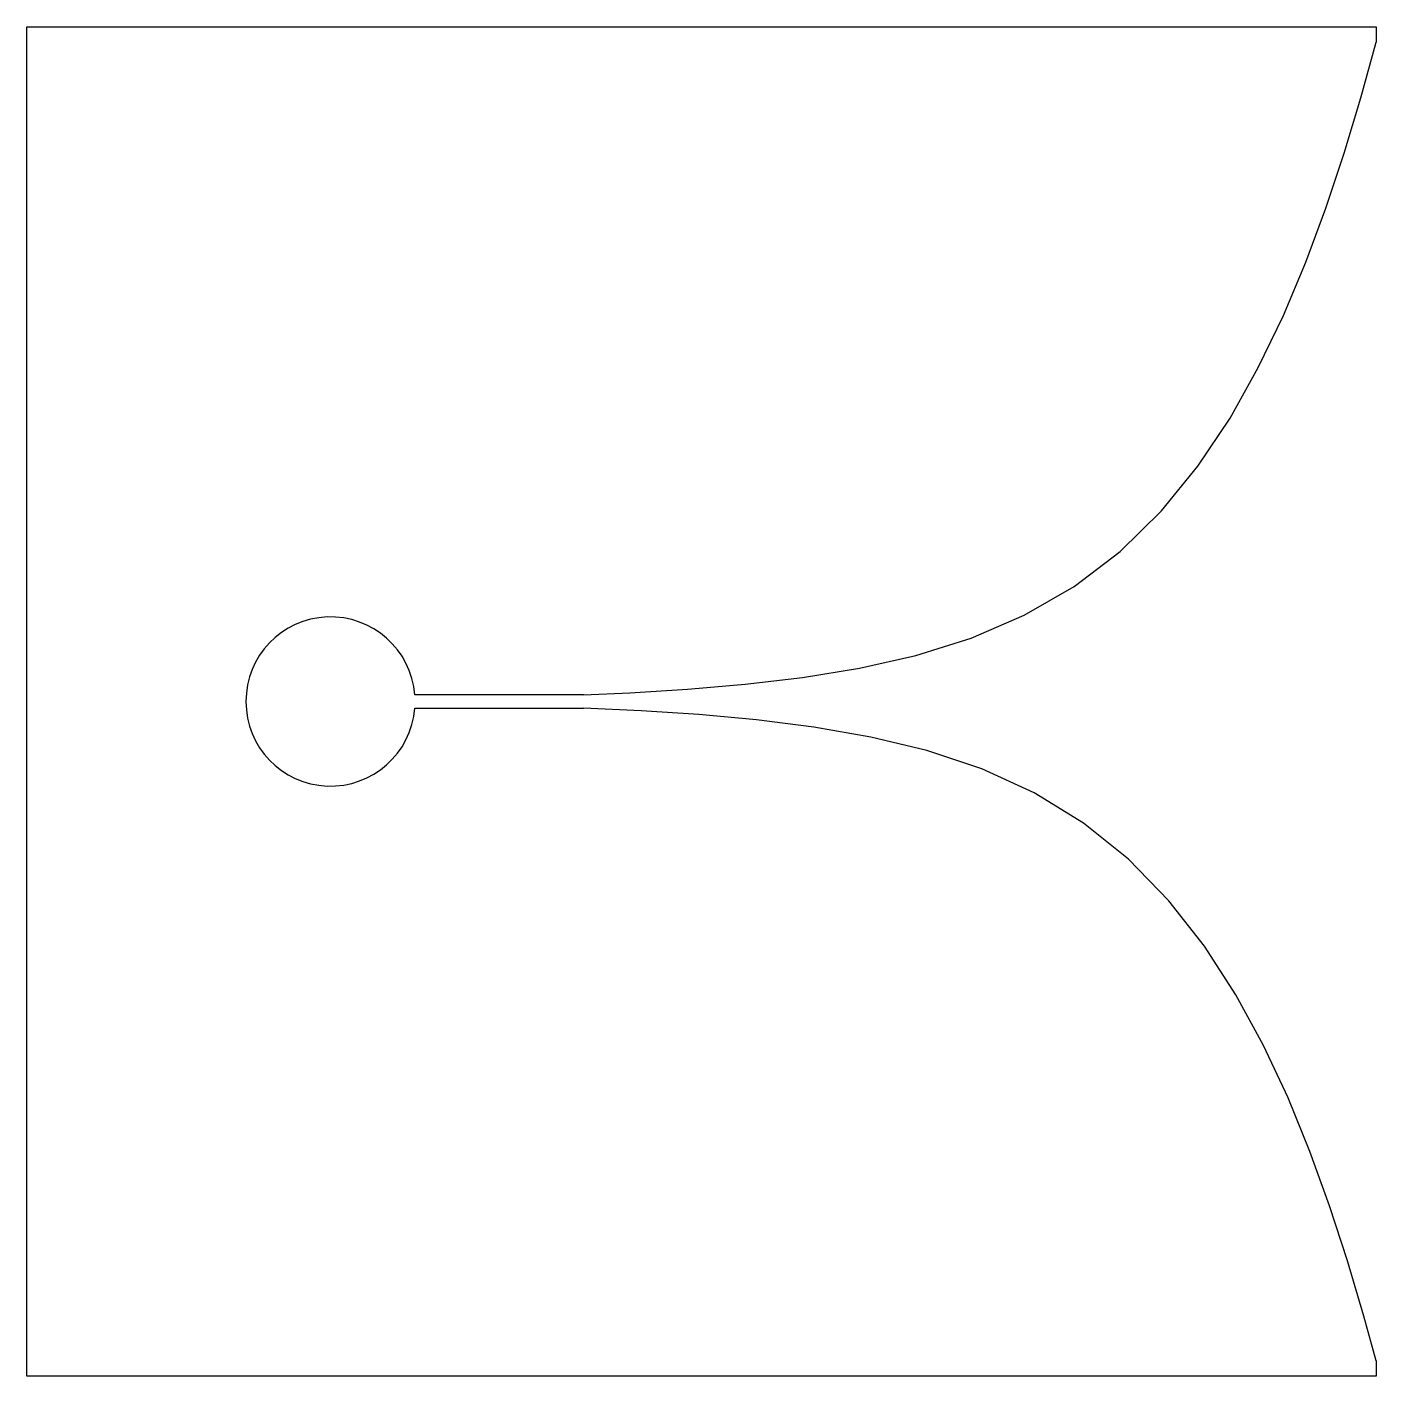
# Model space of a CAD drawing. Extents: x -18 to 22, y -20 to 20.
import ezdxf

# ---------------------------------------------------------------- set-up
doc = ezdxf.new("R2010")
doc.units = 0

msp = doc.modelspace()

# ---------------------------------------------------------------- linework, layer by layer
at = {"layer": 'PEC'}
for points in [[(-17.992028, 20), (22.007972, 20)], [(-17.992028, -20), (-17.992028, 20)], [(22.007972, 20), (22.007972, 19.551565)], [(-1.492028, 0.2), (-0.118669, 0.261422), (1.592354, 0.364971), (3.300415, 0.509056), (5.00273, 0.709479), (6.69414, 0.986769), (8.365248, 1.367016), (10.000103, 1.880491), (11.574465, 2.556338), (13.05757, 3.41364), (14.419885, 4.452169), (15.643124, 5.651607), (16.725542, 6.97983), (17.678433, 8.40413), (18.517649, 9.898425), (19.260858, 11.442863), (19.924605, 13.023158), (20.520977, 14.630144), (21.061641, 16.256755), (21.554992, 17.898354), (22.007972, 19.551565)], [(-1.492028, 0.2), (-6.492028, 0.2)], [(-6.492028, -0.2), (-1.492028, -0.2)], [(22.007972, -19.551565), (21.647676, -18.224897), (21.162872, -16.58075), (20.632127, -14.950871), (20.047671, -13.339505), (19.398203, -11.753276), (18.671847, -10.20082), (17.853116, -8.69517), (16.924017, -7.255194), (15.868459, -5.905458), (14.673422, -4.677856), (13.337675, -3.605358), (11.876425, -2.711371), (10.317593, -2.000563), (8.692494, -1.457173), (7.027071, -1.052921), (5.338742, -0.757604), (3.63809, -0.54364), (1.93088, -0.389882), (0.220303, -0.279289), (-1.492028, -0.2)], [(22.007972, -19.551565), (22.007972, -20)], [(22.007972, -20), (-17.992028, -20)]]:
    msp.add_lwpolyline(points, dxfattribs=at)
msp.add_lwpolyline([(-6.492028, 0.2, 0.960861), (-11.500015, 0, 0.960861), (-6.492028, -0.2, 0.960861)], format="xyb", dxfattribs=at)

doc.saveas('drawing.dxf')
